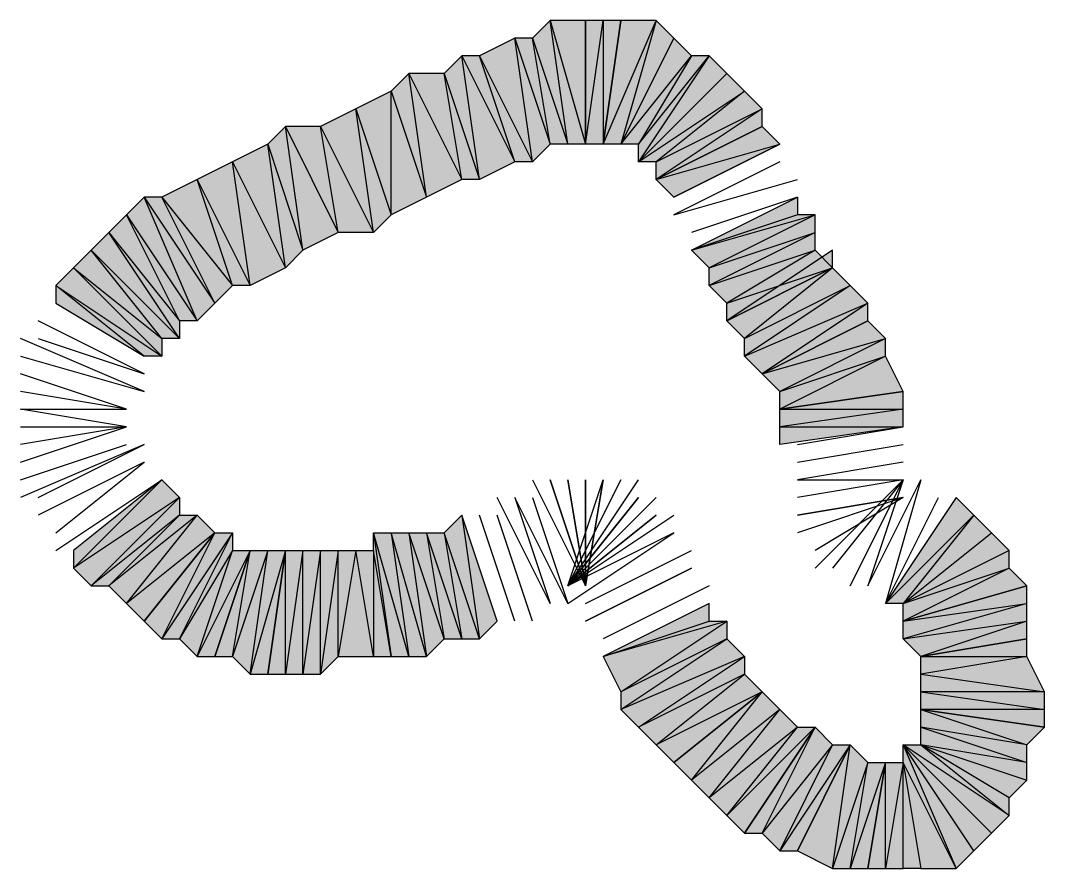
# Model space of a CAD drawing. Header units: millimetres. Extents: x 658 to 813, y 806 to 883.
# Drawn here: x 788.5055 to 788.6818, y 864.6004 to 864.7463 of the extents above; entities that cross this region are included whole.
import ezdxf

# ---------------------------------------------------------------- set-up
doc = ezdxf.new("R2010")
doc.units = ezdxf.units.MM
doc.header["$LTSCALE"] = 0.1
doc.linetypes.add('atContinuous2', pattern=[0])
doc.layers.add('pantai1', color=7, linetype='Continuous')
doc.layers.add('zat_Mask_solid', color=7, linetype='Continuous')

msp = doc.modelspace()

# ---------------------------------------------------------------- hatches: boundary and pattern name
at = {"layer": 'pantai1'}
h = msp.add_hatch(color=7, dxfattribs=at)
h.paths.add_polyline_path([(788.59673, 864.72502), (788.59369, 864.74326), (788.59977, 864.72502)], flags=16)
h.paths.add_polyline_path([(788.59369, 864.74326), (788.59977, 864.72502), (788.59673, 864.7463)])
h = msp.add_hatch(color=7, dxfattribs=at)
h.paths.add_polyline_path([(788.59977, 864.72502), (788.59673, 864.7463), (788.60281, 864.72502)], flags=16)
h.paths.add_polyline_path([(788.59673, 864.7463), (788.60281, 864.72502), (788.60281, 864.7463)])
h = msp.add_hatch(color=7, dxfattribs=at)
h.paths.add_polyline_path([(788.60281, 864.7463), (788.60281, 864.72502), (788.60585, 864.7463)], flags=16)
h.paths.add_polyline_path([(788.60281, 864.72502), (788.60585, 864.7463), (788.60585, 864.72502)])
h = msp.add_hatch(color=7, dxfattribs=at)
h.paths.add_polyline_path([(788.60889, 864.7463), (788.60585, 864.72502), (788.61497, 864.7463)], flags=16)
h.paths.add_polyline_path([(788.60585, 864.72502), (788.61497, 864.7463), (788.60889, 864.72502)])
h = msp.add_hatch(color=7, dxfattribs=at)
h.paths.add_polyline_path([(788.59065, 864.72198), (788.58457, 864.74022), (788.59369, 864.72198)], flags=16)
h.paths.add_polyline_path([(788.58457, 864.74022), (788.59369, 864.72198), (788.59065, 864.74326)])
h = msp.add_hatch(color=7, dxfattribs=at)
h.paths.add_polyline_path([(788.59369, 864.72198), (788.59065, 864.74326), (788.59673, 864.72502)])
h.paths.add_polyline_path([(788.59065, 864.74326), (788.59673, 864.72502), (788.59369, 864.74326)], flags=17)
h = msp.add_hatch(color=7, dxfattribs=at)
h.paths.add_polyline_path([(788.61801, 864.74326), (788.60889, 864.72502), (788.62105, 864.74022)])
h.paths.add_polyline_path([(788.60889, 864.72502), (788.62105, 864.74022), (788.61193, 864.72502)], flags=17)
h = msp.add_hatch(color=7, dxfattribs=at)
h.paths.add_polyline_path([(788.58153, 864.71894), (788.57849, 864.73718), (788.58457, 864.71894)], flags=16)
h.paths.add_polyline_path([(788.57849, 864.73718), (788.58457, 864.71894), (788.58153, 864.74022)])
h = msp.add_hatch(color=7, dxfattribs=at)
h.paths.add_polyline_path([(788.58457, 864.71894), (788.58153, 864.74022), (788.59065, 864.72198)])
h.paths.add_polyline_path([(788.58153, 864.74022), (788.59065, 864.72198), (788.58457, 864.74022)], flags=17)
h = msp.add_hatch(color=7, dxfattribs=at)
h.paths.add_polyline_path([(788.62105, 864.74022), (788.61193, 864.72502), (788.62409, 864.74022)], flags=16)
h.paths.add_polyline_path([(788.61193, 864.72502), (788.62409, 864.74022), (788.61193, 864.72198)], flags=17)
h.paths.add_polyline_path([(788.62409, 864.74022), (788.61193, 864.72198), (788.62713, 864.73718)])
h = msp.add_hatch(color=7, dxfattribs=at)
h.paths.add_polyline_path([(788.57545, 864.7159), (788.57241, 864.73718), (788.58153, 864.71894)])
h.paths.add_polyline_path([(788.57241, 864.73718), (788.58153, 864.71894), (788.57849, 864.73718)], flags=17)
h = msp.add_hatch(color=7, dxfattribs=at)
h.paths.add_polyline_path([(788.62713, 864.73718), (788.61193, 864.72198), (788.63017, 864.73414)])
h.paths.add_polyline_path([(788.61193, 864.72198), (788.63017, 864.73414), (788.61497, 864.72198)], flags=17)
h = msp.add_hatch(color=7, dxfattribs=at)
h.paths.add_polyline_path([(788.56025, 864.70982), (788.55721, 864.72806), (788.56633, 864.70982)], flags=16)
h.paths.add_polyline_path([(788.55721, 864.72806), (788.56633, 864.70982), (788.56329, 864.7311)])
h = msp.add_hatch(color=7, dxfattribs=at)
h.paths.add_polyline_path([(788.61497, 864.72198), (788.63321, 864.7311), (788.61497, 864.71894)], flags=17)
h.paths.add_polyline_path([(788.63321, 864.7311), (788.61497, 864.71894), (788.63321, 864.72806)], flags=17)
h = msp.add_hatch(color=7, dxfattribs=at)
h.paths.add_polyline_path([(788.55417, 864.70678), (788.55113, 864.72806), (788.56025, 864.70982)])
h.paths.add_polyline_path([(788.55113, 864.72806), (788.56025, 864.70982), (788.55721, 864.72806)], flags=17)
h = msp.add_hatch(color=7, dxfattribs=at)
h.paths.add_polyline_path([(788.63321, 864.72806), (788.61497, 864.71894), (788.63625, 864.72502)])
h.paths.add_polyline_path([(788.61497, 864.71894), (788.63625, 864.72502), (788.61801, 864.7159)])
h = msp.add_hatch(color=7, dxfattribs=at)
h.paths.add_polyline_path([(788.54201, 864.7007), (788.53593, 864.71894), (788.54505, 864.7007)], flags=16)
h.paths.add_polyline_path([(788.53593, 864.71894), (788.54505, 864.7007), (788.54201, 864.72198)])
h = msp.add_hatch(color=7, dxfattribs=at)
h.paths.add_polyline_path([(788.53289, 864.69462), (788.52377, 864.71286), (788.53593, 864.69462)], flags=16)
h.paths.add_polyline_path([(788.52377, 864.71286), (788.53593, 864.69462), (788.52681, 864.7159)])
h = msp.add_hatch(color=7, dxfattribs=at)
h.paths.add_polyline_path([(788.53593, 864.69462), (788.52681, 864.7159), (788.53897, 864.69766)])
h.paths.add_polyline_path([(788.52681, 864.7159), (788.53897, 864.69766), (788.52985, 864.7159)], flags=17)
for points in [[(788.63929, 864.7159), (788.63929, 864.71286), (788.62105, 864.70678)], [(788.64537, 864.70678), (788.62713, 864.69462), (788.64537, 864.70374)], [(788.62713, 864.69462), (788.64537, 864.70374), (788.63017, 864.69158)], [(788.64537, 864.70374), (788.63017, 864.69158), (788.64841, 864.7007)], [(788.65145, 864.69462), (788.63321, 864.6855), (788.65449, 864.69158)], [(788.65753, 864.68246), (788.63625, 864.67942), (788.65753, 864.67942)], [(788.53897, 864.65814), (788.52377, 864.64598), (788.53593, 864.66118)], [(788.58761, 864.64294), (788.58153, 864.66118), (788.58457, 864.6399)], [(788.52681, 864.64294), (788.53897, 864.65814), (788.52377, 864.64598)], [(788.58153, 864.6399), (788.57545, 864.65814), (788.57849, 864.6399)], [(788.67577, 864.6551), (788.65753, 864.64598), (788.67577, 864.65206)], [(788.67881, 864.64902), (788.65753, 864.64294), (788.67881, 864.64598)], [(788.67881, 864.6399), (788.66057, 864.63686), (788.67881, 864.63686)], [(788.61497, 864.62166), (788.63017, 864.63382), (788.61193, 864.6247)], [(788.63321, 864.63078), (788.61497, 864.62166), (788.63017, 864.63382)], [(788.61801, 864.61862), (788.63321, 864.63078), (788.61497, 864.62166)]]:
    msp.add_hatch(color=7, dxfattribs=at).paths.add_polyline_path(points)
h = msp.add_hatch(color=7, dxfattribs=at)
h.paths.add_polyline_path([(788.63929, 864.71286), (788.62105, 864.70678), (788.64233, 864.71286)], flags=16)
h.paths.add_polyline_path([(788.62105, 864.70678), (788.64233, 864.71286), (788.62409, 864.70374)])
h.paths.add_polyline_path([(788.64233, 864.71286), (788.62409, 864.70374), (788.64233, 864.70982)], flags=17)
h = msp.add_hatch(color=7, dxfattribs=at)
h.paths.add_polyline_path([(788.52985, 864.69158), (788.51769, 864.70678), (788.53289, 864.69158)], flags=16)
h.paths.add_polyline_path([(788.51769, 864.70678), (788.53289, 864.69158), (788.52073, 864.70982)])
h.paths.add_polyline_path([(788.53289, 864.69158), (788.52073, 864.70982), (788.53289, 864.69462)], flags=17)
h = msp.add_hatch(color=7, dxfattribs=at)
h.paths.add_polyline_path([(788.62409, 864.70374), (788.64233, 864.70982), (788.62409, 864.7007)], flags=17)
h.paths.add_polyline_path([(788.64233, 864.70982), (788.62409, 864.7007), (788.64233, 864.70678)], flags=17)
h = msp.add_hatch(color=7, dxfattribs=at)
h.paths.add_polyline_path([(788.51161, 864.69766), (788.52681, 864.68854), (788.51161, 864.7007)], flags=16)
h.paths.add_polyline_path([(788.52681, 864.68854), (788.51161, 864.7007), (788.52985, 864.68854)], flags=16)
h.paths.add_polyline_path([(788.51161, 864.7007), (788.52985, 864.68854), (788.51465, 864.70374)])
h.paths.add_polyline_path([(788.52985, 864.68854), (788.51465, 864.70374), (788.52985, 864.69158)], flags=17)
h = msp.add_hatch(color=7, dxfattribs=at)
h.paths.add_polyline_path([(788.63017, 864.69158), (788.64841, 864.7007), (788.63017, 864.68854)], flags=17)
h.paths.add_polyline_path([(788.64841, 864.7007), (788.63017, 864.68854), (788.65145, 864.69766)])
h = msp.add_hatch(color=7, dxfattribs=at)
h.paths.add_polyline_path([(788.63017, 864.68854), (788.65145, 864.69766), (788.63321, 864.6855)])
h.paths.add_polyline_path([(788.65145, 864.69766), (788.63321, 864.6855), (788.65145, 864.69462)], flags=17)
h = msp.add_hatch(color=7, dxfattribs=at)
h.paths.add_polyline_path([(788.63321, 864.6855), (788.65449, 864.69158), (788.63625, 864.68246)])
h.paths.add_polyline_path([(788.65449, 864.69158), (788.63625, 864.68246), (788.65449, 864.68854)], flags=17)
h = msp.add_hatch(color=7, dxfattribs=at)
h.paths.add_polyline_path([(788.63625, 864.68246), (788.65449, 864.68854), (788.63625, 864.67942)], flags=17)
h.paths.add_polyline_path([(788.65449, 864.68854), (788.63625, 864.67942), (788.65753, 864.68246)])
h = msp.add_hatch(color=7, dxfattribs=at)
h.paths.add_polyline_path([(788.63625, 864.67942), (788.65753, 864.67942), (788.63625, 864.67638)], flags=16)
h.paths.add_polyline_path([(788.65753, 864.67942), (788.63625, 864.67638), (788.65753, 864.67638)])
h = msp.add_hatch(color=7, dxfattribs=at)
h.paths.add_polyline_path([(788.53289, 864.66422), (788.51465, 864.65206), (788.52985, 864.66726)])
h.paths.add_polyline_path([(788.51465, 864.65206), (788.52985, 864.66726), (788.51465, 864.6551)], flags=17)
h = msp.add_hatch(color=7, dxfattribs=at)
h.paths.add_polyline_path([(788.52073, 864.64902), (788.53289, 864.66118), (788.51769, 864.64902)], flags=16)
h.paths.add_polyline_path([(788.53289, 864.66118), (788.51769, 864.64902), (788.53289, 864.66422)], flags=17)
h.paths.add_polyline_path([(788.51769, 864.64902), (788.53289, 864.66422), (788.51465, 864.65206)])
h = msp.add_hatch(color=7, dxfattribs=at)
h.paths.add_polyline_path([(788.66665, 864.66422), (788.65449, 864.64598), (788.66969, 864.66118)])
h.paths.add_polyline_path([(788.65449, 864.64598), (788.66969, 864.66118), (788.65753, 864.64598)], flags=17)
h = msp.add_hatch(color=7, dxfattribs=at)
h.paths.add_polyline_path([(788.52377, 864.64598), (788.53593, 864.66118), (788.52073, 864.64902)])
h.paths.add_polyline_path([(788.53593, 864.66118), (788.52073, 864.64902), (788.53289, 864.66118)], flags=17)
h = msp.add_hatch(color=7, dxfattribs=at)
h.paths.add_polyline_path([(788.58153, 864.66118), (788.58457, 864.6399), (788.57849, 864.65814)])
h.paths.add_polyline_path([(788.58457, 864.6399), (788.57849, 864.65814), (788.58153, 864.6399)], flags=17)
h = msp.add_hatch(color=7, dxfattribs=at)
h.paths.add_polyline_path([(788.54201, 864.6551), (788.53289, 864.6399), (788.54201, 864.65814)], flags=0)
h.paths.add_polyline_path([(788.53289, 864.6399), (788.54201, 864.65814), (788.52985, 864.6399)], flags=17)
h.paths.add_polyline_path([(788.54201, 864.65814), (788.52985, 864.6399), (788.53897, 864.65814)], flags=17)
h = msp.add_hatch(color=7, dxfattribs=at)
h.paths.add_polyline_path([(788.56937, 864.65814), (788.57241, 864.63686), (788.56633, 864.65814)], flags=17)
h.paths.add_polyline_path([(788.57241, 864.63686), (788.56633, 864.65814), (788.56937, 864.63686)], flags=17)
h.paths.add_polyline_path([(788.56633, 864.65814), (788.56937, 864.63686), (788.56633, 864.6551)], flags=0)
h.paths.add_polyline_path([(788.56937, 864.63686), (788.56633, 864.6551), (788.56633, 864.63686)], flags=0)
h = msp.add_hatch(color=7, dxfattribs=at)
h.paths.add_polyline_path([(788.57241, 864.65814), (788.57545, 864.63686), (788.56937, 864.65814)], flags=17)
h.paths.add_polyline_path([(788.57545, 864.63686), (788.56937, 864.65814), (788.57241, 864.63686)], flags=17)
h = msp.add_hatch(color=7, dxfattribs=at)
h.paths.add_polyline_path([(788.57545, 864.65814), (788.57849, 864.6399), (788.57241, 864.65814)], flags=17)
h.paths.add_polyline_path([(788.57849, 864.6399), (788.57241, 864.65814), (788.57545, 864.63686)])
h = msp.add_hatch(color=7, dxfattribs=at)
h.paths.add_polyline_path([(788.53897, 864.63686), (788.54505, 864.6551), (788.53593, 864.63686)], flags=17)
h.paths.add_polyline_path([(788.54505, 864.6551), (788.53593, 864.63686), (788.54201, 864.6551)], flags=17)
h = msp.add_hatch(color=7, dxfattribs=at)
h.paths.add_polyline_path([(788.54505, 864.63382), (788.54809, 864.6551), (788.54201, 864.63686)])
h.paths.add_polyline_path([(788.54809, 864.6551), (788.54201, 864.63686), (788.54505, 864.6551)], flags=17)
h = msp.add_hatch(color=7, dxfattribs=at)
h.paths.add_polyline_path([(788.54809, 864.63382), (788.55113, 864.6551), (788.54505, 864.63382)], flags=17)
h.paths.add_polyline_path([(788.55113, 864.6551), (788.54505, 864.63382), (788.54809, 864.6551)], flags=17)
h = msp.add_hatch(color=7, dxfattribs=at)
h.paths.add_polyline_path([(788.55417, 864.63382), (788.55417, 864.6551), (788.55113, 864.63382)], flags=17)
h.paths.add_polyline_path([(788.55417, 864.6551), (788.55113, 864.63382), (788.55113, 864.6551)], flags=17)
h = msp.add_hatch(color=7, dxfattribs=at)
h.paths.add_polyline_path([(788.55721, 864.63382), (788.55721, 864.6551), (788.55417, 864.63382)], flags=17)
h.paths.add_polyline_path([(788.55721, 864.6551), (788.55417, 864.63382), (788.55417, 864.6551)], flags=17)
h = msp.add_hatch(color=7, dxfattribs=at)
h.paths.add_polyline_path([(788.56025, 864.63686), (788.56025, 864.6551), (788.55721, 864.63382)], flags=17)
h.paths.add_polyline_path([(788.56025, 864.6551), (788.55721, 864.63382), (788.55721, 864.6551)], flags=17)
h = msp.add_hatch(color=7, dxfattribs=at)
h.paths.add_polyline_path([(788.56633, 864.6551), (788.56633, 864.63686), (788.56329, 864.6551)], flags=17)
h.paths.add_polyline_path([(788.56633, 864.63686), (788.56329, 864.6551), (788.56025, 864.63686)])
h.paths.add_polyline_path([(788.56329, 864.6551), (788.56025, 864.63686), (788.56025, 864.6551)], flags=17)
h = msp.add_hatch(color=7, dxfattribs=at)
h.paths.add_polyline_path([(788.65753, 864.64598), (788.67577, 864.65206), (788.65753, 864.64294)], flags=17)
h.paths.add_polyline_path([(788.67577, 864.65206), (788.65753, 864.64294), (788.67881, 864.64902)])
h = msp.add_hatch(color=7, dxfattribs=at)
h.paths.add_polyline_path([(788.65753, 864.64294), (788.67881, 864.64598), (788.65753, 864.6399)], flags=17)
h.paths.add_polyline_path([(788.67881, 864.64598), (788.65753, 864.6399), (788.67881, 864.64294)], flags=17)
h = msp.add_hatch(color=7, dxfattribs=at)
h.paths.add_polyline_path([(788.62713, 864.6399), (788.60889, 864.63078), (788.62713, 864.64294)], flags=17)
h.paths.add_polyline_path([(788.60889, 864.63078), (788.62713, 864.64294), (788.60585, 864.63686)])
h.paths.add_polyline_path([(788.62713, 864.64294), (788.60585, 864.63686), (788.62409, 864.64294)], flags=17)
h = msp.add_hatch(color=7, dxfattribs=at)
h.paths.add_polyline_path([(788.65753, 864.6399), (788.67881, 864.64294), (788.66057, 864.63686)])
h.paths.add_polyline_path([(788.67881, 864.64294), (788.66057, 864.63686), (788.67881, 864.6399)], flags=17)
h = msp.add_hatch(color=7, dxfattribs=at)
h.paths.add_polyline_path([(788.63017, 864.63686), (788.60889, 864.62774), (788.62713, 864.6399)])
h.paths.add_polyline_path([(788.60889, 864.62774), (788.62713, 864.6399), (788.60889, 864.63078)], flags=17)
h = msp.add_hatch(color=7, dxfattribs=at)
h.paths.add_polyline_path([(788.63017, 864.63382), (788.61193, 864.6247), (788.63017, 864.63686)], flags=17)
h.paths.add_polyline_path([(788.61193, 864.6247), (788.63017, 864.63686), (788.60889, 864.62774)])
h = msp.add_hatch(color=7, dxfattribs=at)
h.paths.add_polyline_path([(788.66057, 864.63686), (788.67881, 864.63686), (788.66057, 864.63382)], flags=16)
h.paths.add_polyline_path([(788.67881, 864.63686), (788.66057, 864.63382), (788.68185, 864.63078)])
h.paths.add_polyline_path([(788.66057, 864.63382), (788.68185, 864.63078), (788.66057, 864.63078)], flags=17)
h = msp.add_hatch(color=7, dxfattribs=at)
h.paths.add_polyline_path([(788.68185, 864.63078), (788.66057, 864.63078), (788.68185, 864.62774)], flags=17)
h.paths.add_polyline_path([(788.66057, 864.63078), (788.68185, 864.62774), (788.66057, 864.62774)], flags=17)
h = msp.add_hatch(color=7, dxfattribs=at)
h.paths.add_polyline_path([(788.68185, 864.6247), (788.66057, 864.62774), (788.67881, 864.62166)])
h.paths.add_polyline_path([(788.66057, 864.62774), (788.67881, 864.62166), (788.66057, 864.6247)], flags=17)
h = msp.add_hatch(color=7, dxfattribs=at)
h.paths.add_polyline_path([(788.63017, 864.60646), (788.64233, 864.6247), (788.62713, 864.6095)])
h.paths.add_polyline_path([(788.64233, 864.6247), (788.62713, 864.6095), (788.63929, 864.6247)], flags=17)
h = msp.add_hatch(color=7, dxfattribs=at)
h.paths.add_polyline_path([(788.67881, 864.62166), (788.66057, 864.6247), (788.67881, 864.61862)], flags=17)
h.paths.add_polyline_path([(788.66057, 864.6247), (788.67881, 864.61862), (788.66057, 864.62166)], flags=17)
h = msp.add_hatch(color=7, dxfattribs=at)
h.paths.add_polyline_path([(788.63929, 864.60342), (788.64841, 864.62166), (788.63625, 864.60342)], flags=17)
h.paths.add_polyline_path([(788.64841, 864.62166), (788.63625, 864.60342), (788.64537, 864.62166)], flags=17)
h = msp.add_hatch(color=7, dxfattribs=at)
h.paths.add_polyline_path([(788.64841, 864.60038), (788.65145, 864.61862), (788.64537, 864.60038)], flags=17)
h.paths.add_polyline_path([(788.65145, 864.61862), (788.64537, 864.60038), (788.64841, 864.62166)])
h = msp.add_hatch(color=7, dxfattribs=at)
h.paths.add_polyline_path([(788.67577, 864.61254), (788.66057, 864.62166), (788.67577, 864.6095)], flags=16)
h.paths.add_polyline_path([(788.66057, 864.62166), (788.67577, 864.6095), (788.65753, 864.62166)], flags=17)
h.paths.add_polyline_path([(788.67577, 864.6095), (788.65753, 864.62166), (788.67273, 864.60646)])
h = msp.add_hatch(color=7, dxfattribs=at)
h.paths.add_polyline_path([(788.66969, 864.60342), (788.65753, 864.62166), (788.66665, 864.60038)])
h.paths.add_polyline_path([(788.65753, 864.62166), (788.66665, 864.60038), (788.65753, 864.61862)], flags=17)
h.paths.add_polyline_path([(788.66665, 864.60038), (788.65753, 864.61862), (788.66057, 864.60038)], flags=16)
h.paths.add_polyline_path([(788.65753, 864.61862), (788.66057, 864.60038), (788.65753, 864.60038)], flags=0)
h = msp.add_hatch(color=7, dxfattribs=at)
h.paths.add_polyline_path([(788.67881, 864.61862), (788.66057, 864.62166), (788.67881, 864.61558)], flags=17)
h.paths.add_polyline_path([(788.66057, 864.62166), (788.67881, 864.61558), (788.67577, 864.61254)])
h = msp.add_hatch(color=7, dxfattribs=at)
h.paths.add_polyline_path([(788.65145, 864.60038), (788.65449, 864.61862), (788.64841, 864.60038)], flags=17)
h.paths.add_polyline_path([(788.65449, 864.61862), (788.64841, 864.60038), (788.65145, 864.61862)], flags=17)
h = msp.add_hatch(color=7, dxfattribs=at)
h.paths.add_polyline_path([(788.65753, 864.60038), (788.65753, 864.61862), (788.65449, 864.60038)], flags=17)
h.paths.add_polyline_path([(788.65753, 864.61862), (788.65449, 864.60038), (788.65449, 864.61862)], flags=17)
at = {"layer": 'zat_Mask_solid'}
for points in [[(788.60585, 864.7463), (788.60585, 864.72502), (788.60889, 864.7463)], [(788.61497, 864.7463), (788.60889, 864.72502), (788.61801, 864.74326)], [(788.56937, 864.73414), (788.57545, 864.7159), (788.57241, 864.73718)], [(788.56329, 864.7311), (788.56937, 864.71286), (788.56937, 864.73414)], [(788.56937, 864.71286), (788.56937, 864.73414), (788.57545, 864.7159)], [(788.63017, 864.73414), (788.61497, 864.72198), (788.63321, 864.7311)], [(788.56633, 864.70982), (788.56329, 864.7311), (788.56937, 864.71286)], [(788.54809, 864.72502), (788.55417, 864.70678), (788.55113, 864.72806)], [(788.54201, 864.72198), (788.55113, 864.70374), (788.54809, 864.72502)], [(788.55113, 864.70374), (788.54809, 864.72502), (788.55417, 864.70678)], [(788.54505, 864.7007), (788.54201, 864.72198), (788.55113, 864.70374)], [(788.52985, 864.7159), (788.54201, 864.7007), (788.53593, 864.71894)], [(788.53897, 864.69766), (788.52985, 864.7159), (788.54201, 864.7007)], [(788.52073, 864.70982), (788.53289, 864.69462), (788.52377, 864.71286)], [(788.51465, 864.70374), (788.52985, 864.69158), (788.51769, 864.70678)], [(788.62409, 864.7007), (788.64233, 864.70678), (788.62713, 864.69766)], [(788.64233, 864.70678), (788.62713, 864.69766), (788.64537, 864.70374)], [(788.62713, 864.69766), (788.64537, 864.70374), (788.62713, 864.69462)], [(788.63625, 864.67638), (788.65753, 864.67638), (788.63625, 864.67334)], [(788.66969, 864.66118), (788.65753, 864.64598), (788.67273, 864.65814)], [(788.52985, 864.6399), (788.53897, 864.65814), (788.52681, 864.64294)], [(788.57849, 864.65814), (788.58153, 864.6399), (788.57545, 864.65814)], [(788.65753, 864.64598), (788.67273, 864.65814), (788.67577, 864.6551)], [(788.53593, 864.63686), (788.54201, 864.6551), (788.53289, 864.6399)], [(788.54201, 864.63686), (788.54505, 864.6551), (788.53897, 864.63686)], [(788.55113, 864.63382), (788.55113, 864.6551), (788.54809, 864.63382)], [(788.60585, 864.63686), (788.62409, 864.64294), (788.62409, 864.64598)], [(788.62105, 864.61558), (788.63321, 864.63078), (788.61801, 864.61862)], [(788.63625, 864.62774), (788.62105, 864.61558), (788.63321, 864.63078)], [(788.62409, 864.61254), (788.63625, 864.62774), (788.62105, 864.61558)], [(788.63929, 864.6247), (788.62409, 864.61254), (788.63625, 864.62774)], [(788.68185, 864.62774), (788.66057, 864.62774), (788.68185, 864.6247)], [(788.62713, 864.6095), (788.63929, 864.6247), (788.62409, 864.61254)], [(788.63321, 864.60646), (788.64233, 864.6247), (788.63017, 864.60646)], [(788.64537, 864.62166), (788.63321, 864.60646), (788.64233, 864.6247)], [(788.63625, 864.60342), (788.64537, 864.62166), (788.63321, 864.60646)], [(788.64537, 864.60038), (788.64841, 864.62166), (788.63929, 864.60342)], [(788.65753, 864.62166), (788.67273, 864.60646), (788.66969, 864.60342)], [(788.65449, 864.60038), (788.65449, 864.61862), (788.65145, 864.60038)]]:
    msp.add_hatch(color=7, dxfattribs=at).paths.add_polyline_path(points)

# ---------------------------------------------------------------- linework, layer by layer
at = {"layer": 'pantai1', "color": 7, "linetype": 'atContinuous2'}
for p, q in [((788.63321, 864.72806), (788.61497, 864.71894)), ((788.63625, 864.72502), (788.63321, 864.72806)), ((788.61497, 864.71894), (788.63625, 864.72502)), ((788.61497, 864.71894), (788.63625, 864.72502)), ((788.63625, 864.72502), (788.61801, 864.7159)), ((788.61801, 864.7159), (788.61497, 864.71894))]:
    msp.add_line(p, q, dxfattribs=at)
at = {"layer": 'pantai1', "color": 7}
for points in [[(788.59369, 864.74326), (788.59977, 864.72502), (788.59673, 864.7463), (788.59369, 864.74326)], [(788.59977, 864.72502), (788.59673, 864.7463), (788.60281, 864.72502), (788.59977, 864.72502)], [(788.59673, 864.7463), (788.60281, 864.72502), (788.60281, 864.7463), (788.59673, 864.7463)], [(788.60281, 864.7463), (788.60281, 864.72502), (788.60585, 864.7463), (788.60281, 864.7463)], [(788.60281, 864.72502), (788.60585, 864.7463), (788.60585, 864.72502), (788.60281, 864.72502)], [(788.60585, 864.7463), (788.60585, 864.72502), (788.60889, 864.7463), (788.60585, 864.7463)], [(788.60889, 864.7463), (788.60585, 864.72502), (788.61497, 864.7463), (788.60889, 864.7463)], [(788.60585, 864.72502), (788.61497, 864.7463), (788.60889, 864.72502), (788.60585, 864.72502)], [(788.61497, 864.7463), (788.60889, 864.72502), (788.61801, 864.74326), (788.61497, 864.7463)], [(788.58457, 864.74022), (788.59369, 864.72198), (788.59065, 864.74326), (788.58457, 864.74022)], [(788.59369, 864.72198), (788.59065, 864.74326), (788.59673, 864.72502), (788.59369, 864.72198)], [(788.59065, 864.74326), (788.59673, 864.72502), (788.59369, 864.74326), (788.59065, 864.74326)], [(788.59673, 864.72502), (788.59369, 864.74326), (788.59977, 864.72502), (788.59673, 864.72502)], [(788.61801, 864.74326), (788.60889, 864.72502), (788.62105, 864.74022), (788.61801, 864.74326)], [(788.57849, 864.73718), (788.58457, 864.71894), (788.58153, 864.74022), (788.57849, 864.73718)], [(788.58457, 864.71894), (788.58153, 864.74022), (788.59065, 864.72198), (788.58457, 864.71894)], [(788.58153, 864.74022), (788.59065, 864.72198), (788.58457, 864.74022), (788.58153, 864.74022)], [(788.59065, 864.72198), (788.58457, 864.74022), (788.59369, 864.72198), (788.59065, 864.72198)], [(788.60889, 864.72502), (788.62105, 864.74022), (788.61193, 864.72502), (788.60889, 864.72502)], [(788.62105, 864.74022), (788.61193, 864.72502), (788.62409, 864.74022), (788.62105, 864.74022)], [(788.61193, 864.72502), (788.62409, 864.74022), (788.61193, 864.72198), (788.61193, 864.72502)], [(788.62409, 864.74022), (788.61193, 864.72198), (788.62713, 864.73718), (788.62409, 864.74022)], [(788.56937, 864.73414), (788.57545, 864.7159), (788.57241, 864.73718), (788.56937, 864.73414)], [(788.57545, 864.7159), (788.57241, 864.73718), (788.58153, 864.71894), (788.57545, 864.7159)], [(788.57241, 864.73718), (788.58153, 864.71894), (788.57849, 864.73718), (788.57241, 864.73718)], [(788.58153, 864.71894), (788.57849, 864.73718), (788.58457, 864.71894), (788.58153, 864.71894)], [(788.62713, 864.73718), (788.61193, 864.72198), (788.63017, 864.73414), (788.62713, 864.73718)], [(788.56329, 864.7311), (788.56937, 864.71286), (788.56937, 864.73414), (788.56329, 864.7311)], [(788.56937, 864.71286), (788.56937, 864.73414), (788.57545, 864.7159), (788.56937, 864.71286)], [(788.61193, 864.72198), (788.63017, 864.73414), (788.61497, 864.72198), (788.61193, 864.72198)], [(788.63017, 864.73414), (788.61497, 864.72198), (788.63321, 864.7311), (788.63017, 864.73414)], [(788.55721, 864.72806), (788.56633, 864.70982), (788.56329, 864.7311), (788.55721, 864.72806)], [(788.56633, 864.70982), (788.56329, 864.7311), (788.56937, 864.71286), (788.56633, 864.70982)], [(788.61497, 864.72198), (788.63321, 864.7311), (788.61497, 864.71894), (788.61497, 864.72198)], [(788.63321, 864.7311), (788.61497, 864.71894), (788.63321, 864.72806), (788.63321, 864.7311)], [(788.54809, 864.72502), (788.55417, 864.70678), (788.55113, 864.72806), (788.54809, 864.72502)], [(788.55417, 864.70678), (788.55113, 864.72806), (788.56025, 864.70982), (788.55417, 864.70678)], [(788.55113, 864.72806), (788.56025, 864.70982), (788.55721, 864.72806), (788.55113, 864.72806)], [(788.56025, 864.70982), (788.55721, 864.72806), (788.56633, 864.70982), (788.56025, 864.70982)], [(788.54201, 864.72198), (788.55113, 864.70374), (788.54809, 864.72502), (788.54201, 864.72198)], [(788.55113, 864.70374), (788.54809, 864.72502), (788.55417, 864.70678), (788.55113, 864.70374)], [(788.61801, 864.7159), (788.63625, 864.72502)], [(788.53593, 864.71894), (788.54505, 864.7007), (788.54201, 864.72198), (788.53593, 864.71894)], [(788.54505, 864.7007), (788.54201, 864.72198), (788.55113, 864.70374), (788.54505, 864.7007)], [(788.63625, 864.72198), (788.61801, 864.71286), (788.63929, 864.71894)], [(788.52985, 864.7159), (788.54201, 864.7007), (788.53593, 864.71894), (788.52985, 864.7159)], [(788.54201, 864.7007), (788.53593, 864.71894), (788.54505, 864.7007), (788.54201, 864.7007)], [(788.52377, 864.71286), (788.53593, 864.69462), (788.52681, 864.7159), (788.52377, 864.71286)], [(788.53593, 864.69462), (788.52681, 864.7159), (788.53897, 864.69766), (788.53593, 864.69462)], [(788.52681, 864.7159), (788.53897, 864.69766), (788.52985, 864.7159), (788.52681, 864.7159)], [(788.53897, 864.69766), (788.52985, 864.7159), (788.54201, 864.7007), (788.53897, 864.69766)], [(788.63929, 864.7159), (788.62105, 864.70982)], [(788.63929, 864.7159), (788.63929, 864.71286), (788.62105, 864.70678), (788.63929, 864.7159)], [(788.52073, 864.70982), (788.53289, 864.69462), (788.52377, 864.71286), (788.52073, 864.70982)], [(788.53289, 864.69462), (788.52377, 864.71286), (788.53593, 864.69462), (788.53289, 864.69462)], [(788.63929, 864.71286), (788.62105, 864.70678), (788.64233, 864.71286), (788.63929, 864.71286)], [(788.62105, 864.70678), (788.64233, 864.71286), (788.62409, 864.70374), (788.62105, 864.70678)], [(788.64233, 864.71286), (788.62409, 864.70374), (788.64233, 864.70982), (788.64233, 864.71286)], [(788.51769, 864.70678), (788.53289, 864.69158), (788.52073, 864.70982), (788.51769, 864.70678)], [(788.53289, 864.69158), (788.52073, 864.70982), (788.53289, 864.69462), (788.53289, 864.69158)], [(788.62409, 864.70374), (788.64233, 864.70982), (788.62409, 864.7007), (788.62409, 864.70374)], [(788.64233, 864.70982), (788.62409, 864.7007), (788.64233, 864.70678), (788.64233, 864.70982)], [(788.51465, 864.70374), (788.52985, 864.69158), (788.51769, 864.70678), (788.51465, 864.70374)], [(788.52985, 864.69158), (788.51769, 864.70678), (788.53289, 864.69158), (788.52985, 864.69158)], [(788.62409, 864.7007), (788.64233, 864.70678), (788.62713, 864.69766), (788.62409, 864.7007)], [(788.64233, 864.70678), (788.62713, 864.69766), (788.64537, 864.70374), (788.64233, 864.70678)], [(788.64537, 864.70678), (788.62713, 864.69462), (788.64537, 864.70374), (788.64537, 864.70678)], [(788.51161, 864.7007), (788.52985, 864.68854), (788.51465, 864.70374), (788.51161, 864.7007)], [(788.52985, 864.68854), (788.51465, 864.70374), (788.52985, 864.69158), (788.52985, 864.68854)], [(788.62713, 864.69766), (788.64537, 864.70374), (788.62713, 864.69462), (788.62713, 864.69766)], [(788.62713, 864.69462), (788.64537, 864.70374), (788.63017, 864.69158), (788.62713, 864.69462)], [(788.64537, 864.70374), (788.63017, 864.69158), (788.64841, 864.7007), (788.64537, 864.70374)], [(788.51161, 864.69766), (788.52681, 864.68854), (788.51161, 864.7007), (788.51161, 864.69766)], [(788.52681, 864.68854), (788.51161, 864.7007), (788.52985, 864.68854), (788.52681, 864.68854)], [(788.63017, 864.69158), (788.64841, 864.7007), (788.63017, 864.68854), (788.63017, 864.69158)], [(788.64841, 864.7007), (788.63017, 864.68854), (788.65145, 864.69766), (788.64841, 864.7007)], [(788.51161, 864.69766), (788.52681, 864.68854)], [(788.63017, 864.68854), (788.65145, 864.69766), (788.63321, 864.6855), (788.63017, 864.68854)], [(788.65145, 864.69766), (788.63321, 864.6855), (788.65145, 864.69462), (788.65145, 864.69766)], [(788.50857, 864.69158), (788.52681, 864.6855), (788.50857, 864.69462)], [(788.65145, 864.69462), (788.63321, 864.6855), (788.65449, 864.69158), (788.65145, 864.69462)], [(788.50553, 864.68854), (788.52681, 864.68246), (788.50553, 864.69158)], [(788.63321, 864.6855), (788.65449, 864.69158), (788.63625, 864.68246), (788.63321, 864.6855)], [(788.65449, 864.69158), (788.63625, 864.68246), (788.65449, 864.68854), (788.65449, 864.69158)], [(788.63625, 864.68246), (788.65449, 864.68854), (788.63625, 864.67942), (788.63625, 864.68246)], [(788.65449, 864.68854), (788.63625, 864.67942), (788.65753, 864.68246), (788.65449, 864.68854)], [(788.52377, 864.67942), (788.50553, 864.6855)], [(788.50553, 864.67638), (788.52377, 864.67638), (788.50553, 864.67942), (788.52377, 864.67942), (788.50553, 864.68246)], [(788.65753, 864.68246), (788.63625, 864.67942), (788.65753, 864.67942), (788.65753, 864.68246)], [(788.63625, 864.67942), (788.65753, 864.67942), (788.63625, 864.67638), (788.63625, 864.67942)], [(788.65753, 864.67942), (788.63625, 864.67638), (788.65753, 864.67638), (788.65753, 864.67942)], [(788.50553, 864.6703), (788.52377, 864.67638), (788.50553, 864.67334)], [(788.63625, 864.67638), (788.65753, 864.67638), (788.63625, 864.67334), (788.63625, 864.67638)], [(788.63929, 864.67334), (788.65753, 864.67638)], [(788.50857, 864.66422), (788.52681, 864.67334), (788.50553, 864.66422)], [(788.50553, 864.66726), (788.52377, 864.67334)], [(788.63929, 864.6703), (788.65753, 864.67334)], [(788.51161, 864.65814), (788.52681, 864.6703), (788.50857, 864.66118)], [(788.65753, 864.6703), (788.63929, 864.66726), (788.65753, 864.66726), (788.63929, 864.66422)], [(788.51161, 864.6551), (788.52985, 864.66726)], [(788.53289, 864.66422), (788.51465, 864.65206), (788.52985, 864.66726), (788.53289, 864.66422)], [(788.51465, 864.65206), (788.52985, 864.66726), (788.51465, 864.6551), (788.51465, 864.65206)], [(788.59369, 864.66726), (788.60281, 864.64902)], [(788.59673, 864.66726), (788.60281, 864.64902), (788.59673, 864.66726)], [(788.59977, 864.64902), (788.61193, 864.66422), (788.59977, 864.64902), (788.61193, 864.66726)], [(788.59977, 864.64902), (788.60889, 864.66726), (788.59977, 864.64902), (788.60585, 864.66726), (788.60281, 864.64902), (788.60585, 864.66726)], [(788.60281, 864.64902), (788.60281, 864.66726), (788.60281, 864.64902), (788.59977, 864.66726), (788.60281, 864.64902), (788.59977, 864.66726)], [(788.64233, 864.65206), (788.65753, 864.66726), (788.64537, 864.65206)], [(788.64841, 864.64902), (788.65753, 864.66726), (788.64841, 864.64902)], [(788.65753, 864.66726), (788.65145, 864.64902), (788.66057, 864.66726), (788.65449, 864.64598), (788.66361, 864.66422)], [(788.51769, 864.64902), (788.53289, 864.66422), (788.51465, 864.65206), (788.51769, 864.64902)], [(788.53289, 864.66118), (788.51769, 864.64902), (788.53289, 864.66422), (788.53289, 864.66118)], [(788.59369, 864.66422), (788.59977, 864.64598), (788.59065, 864.66422), (788.59673, 864.64598), (788.58761, 864.66422)], [(788.59977, 864.64902), (788.61497, 864.66118), (788.59977, 864.64902), (788.61497, 864.66422)], [(788.65753, 864.66422), (788.63929, 864.66118), (788.65753, 864.66422), (788.63929, 864.65814)], [(788.65753, 864.66422), (788.64233, 864.6551)], [(788.66665, 864.66422), (788.65449, 864.64598)], [(788.66665, 864.66422), (788.65449, 864.64598), (788.66969, 864.66118), (788.66665, 864.66422)], [(788.52073, 864.64902), (788.53289, 864.66118), (788.51769, 864.64902), (788.52073, 864.64902)], [(788.52377, 864.64598), (788.53593, 864.66118), (788.52073, 864.64902), (788.52377, 864.64598)], [(788.53593, 864.66118), (788.52073, 864.64902), (788.53289, 864.66118), (788.53593, 864.66118)], [(788.53897, 864.65814), (788.52377, 864.64598), (788.53593, 864.66118), (788.53897, 864.65814)], [(788.58153, 864.66118), (788.58457, 864.6399), (788.57849, 864.65814), (788.58153, 864.66118)], [(788.58761, 864.64294), (788.58153, 864.66118)], [(788.58761, 864.64294), (788.58153, 864.66118), (788.58457, 864.6399), (788.58761, 864.64294)], [(788.59065, 864.64294), (788.58457, 864.66118)], [(788.59369, 864.64294), (788.58761, 864.66118)], [(788.59977, 864.64598), (788.61801, 864.65814), (788.59977, 864.64902), (788.61801, 864.66118)], [(788.65449, 864.64598), (788.66969, 864.66118), (788.65753, 864.64598), (788.65449, 864.64598)], [(788.66969, 864.66118), (788.65753, 864.64598), (788.67273, 864.65814), (788.66969, 864.66118)], [(788.52681, 864.64294), (788.53897, 864.65814), (788.52377, 864.64598), (788.52681, 864.64294)], [(788.52985, 864.6399), (788.53897, 864.65814), (788.52681, 864.64294), (788.52985, 864.6399)], [(788.53289, 864.6399), (788.54201, 864.65814), (788.52985, 864.6399), (788.53289, 864.6399)], [(788.54201, 864.65814), (788.52985, 864.6399), (788.53897, 864.65814), (788.54201, 864.65814)], [(788.54201, 864.6551), (788.53289, 864.6399), (788.54201, 864.65814), (788.54201, 864.6551)], [(788.56937, 864.65814), (788.57241, 864.63686), (788.56633, 864.65814), (788.56937, 864.65814)], [(788.57241, 864.63686), (788.56633, 864.65814), (788.56937, 864.63686), (788.57241, 864.63686)], [(788.56633, 864.65814), (788.56937, 864.63686), (788.56633, 864.6551), (788.56633, 864.65814)], [(788.57241, 864.65814), (788.57545, 864.63686), (788.56937, 864.65814), (788.57241, 864.65814)], [(788.57545, 864.63686), (788.56937, 864.65814), (788.57241, 864.63686), (788.57545, 864.63686)], [(788.57545, 864.65814), (788.57849, 864.6399), (788.57241, 864.65814), (788.57545, 864.65814)], [(788.57849, 864.6399), (788.57241, 864.65814), (788.57545, 864.63686), (788.57849, 864.6399)], [(788.58153, 864.6399), (788.57545, 864.65814), (788.57849, 864.6399), (788.58153, 864.6399)], [(788.57849, 864.65814), (788.58153, 864.6399), (788.57545, 864.65814), (788.57849, 864.65814)], [(788.58457, 864.6399), (788.57849, 864.65814), (788.58153, 864.6399), (788.58457, 864.6399)], [(788.65753, 864.64598), (788.67273, 864.65814), (788.67577, 864.6551), (788.65753, 864.64598)], [(788.53593, 864.63686), (788.54201, 864.6551), (788.53289, 864.6399), (788.53593, 864.63686)], [(788.53897, 864.63686), (788.54505, 864.6551), (788.53593, 864.63686), (788.53897, 864.63686)], [(788.54505, 864.6551), (788.53593, 864.63686), (788.54201, 864.6551), (788.54505, 864.6551)], [(788.54201, 864.63686), (788.54505, 864.6551), (788.53897, 864.63686), (788.54201, 864.63686)], [(788.54505, 864.63382), (788.54809, 864.6551), (788.54201, 864.63686), (788.54505, 864.63382)], [(788.54809, 864.6551), (788.54201, 864.63686), (788.54505, 864.6551), (788.54809, 864.6551)], [(788.54809, 864.63382), (788.55113, 864.6551), (788.54505, 864.63382), (788.54809, 864.63382)], [(788.55113, 864.6551), (788.54505, 864.63382), (788.54809, 864.6551), (788.55113, 864.6551)], [(788.55113, 864.63382), (788.55113, 864.6551), (788.54809, 864.63382), (788.55113, 864.63382)], [(788.55417, 864.63382), (788.55417, 864.6551), (788.55113, 864.63382), (788.55417, 864.63382)], [(788.55417, 864.6551), (788.55113, 864.63382), (788.55113, 864.6551), (788.55417, 864.6551)], [(788.55721, 864.63382), (788.55721, 864.6551), (788.55417, 864.63382), (788.55721, 864.63382)], [(788.55721, 864.6551), (788.55417, 864.63382), (788.55417, 864.6551), (788.55721, 864.6551)], [(788.56025, 864.63686), (788.56025, 864.6551), (788.55721, 864.63382), (788.56025, 864.63686)], [(788.56025, 864.6551), (788.55721, 864.63382), (788.55721, 864.6551), (788.56025, 864.6551)], [(788.56633, 864.63686), (788.56329, 864.6551), (788.56025, 864.63686), (788.56633, 864.63686)], [(788.56329, 864.6551), (788.56025, 864.63686), (788.56025, 864.6551), (788.56329, 864.6551)], [(788.56633, 864.6551), (788.56633, 864.63686), (788.56329, 864.6551), (788.56633, 864.6551)], [(788.56937, 864.63686), (788.56633, 864.6551), (788.56633, 864.63686), (788.56937, 864.63686)], [(788.60281, 864.64598), (788.62105, 864.6551)], [(788.67577, 864.6551), (788.65753, 864.64598), (788.67577, 864.65206), (788.67577, 864.6551)], [(788.60281, 864.64294), (788.62105, 864.65206), (788.60281, 864.64294)], [(788.65753, 864.64598), (788.67577, 864.65206), (788.65753, 864.64294), (788.65753, 864.64598)], [(788.67577, 864.65206), (788.65753, 864.64294), (788.67881, 864.64902), (788.67577, 864.65206)], [(788.62409, 864.64902), (788.60585, 864.6399)], [(788.67881, 864.64902), (788.65753, 864.64294), (788.67881, 864.64598), (788.67881, 864.64902)], [(788.60585, 864.63686), (788.62409, 864.64294), (788.62409, 864.64598), (788.60585, 864.63686)], [(788.65753, 864.64294), (788.67881, 864.64598), (788.65753, 864.6399), (788.65753, 864.64294)], [(788.67881, 864.64598), (788.65753, 864.6399), (788.67881, 864.64294), (788.67881, 864.64598)], [(788.60889, 864.63078), (788.62713, 864.64294), (788.60585, 864.63686), (788.60889, 864.63078)], [(788.62713, 864.64294), (788.60585, 864.63686), (788.62409, 864.64294), (788.62713, 864.64294)], [(788.62713, 864.6399), (788.60889, 864.63078), (788.62713, 864.64294), (788.62713, 864.6399)], [(788.65753, 864.6399), (788.67881, 864.64294), (788.66057, 864.63686), (788.65753, 864.6399)], [(788.67881, 864.64294), (788.66057, 864.63686), (788.67881, 864.6399), (788.67881, 864.64294)], [(788.63017, 864.63686), (788.60889, 864.62774), (788.62713, 864.6399), (788.63017, 864.63686)], [(788.60889, 864.62774), (788.62713, 864.6399), (788.60889, 864.63078), (788.60889, 864.62774)], [(788.67881, 864.6399), (788.66057, 864.63686), (788.67881, 864.63686), (788.67881, 864.6399)], [(788.61193, 864.6247), (788.63017, 864.63686), (788.60889, 864.62774), (788.61193, 864.6247)], [(788.63017, 864.63382), (788.61193, 864.6247), (788.63017, 864.63686), (788.63017, 864.63382)], [(788.66057, 864.63686), (788.67881, 864.63686), (788.66057, 864.63382), (788.66057, 864.63686)], [(788.67881, 864.63686), (788.66057, 864.63382), (788.68185, 864.63078), (788.67881, 864.63686)], [(788.61497, 864.62166), (788.63017, 864.63382), (788.61193, 864.6247), (788.61497, 864.62166)], [(788.63321, 864.63078), (788.61497, 864.62166), (788.63017, 864.63382), (788.63321, 864.63078)], [(788.66057, 864.63382), (788.68185, 864.63078), (788.66057, 864.63078), (788.66057, 864.63382)], [(788.61801, 864.61862), (788.63321, 864.63078), (788.61497, 864.62166), (788.61801, 864.61862)], [(788.62105, 864.61558), (788.63321, 864.63078), (788.61801, 864.61862), (788.62105, 864.61558)], [(788.63625, 864.62774), (788.62105, 864.61558), (788.63321, 864.63078), (788.63625, 864.62774)], [(788.68185, 864.63078), (788.66057, 864.63078), (788.68185, 864.62774), (788.68185, 864.63078)], [(788.66057, 864.63078), (788.68185, 864.62774), (788.66057, 864.62774), (788.66057, 864.63078)], [(788.62409, 864.61254), (788.63625, 864.62774), (788.62105, 864.61558), (788.62409, 864.61254)], [(788.63929, 864.6247), (788.62409, 864.61254), (788.63625, 864.62774), (788.63929, 864.6247)], [(788.68185, 864.62774), (788.66057, 864.62774), (788.68185, 864.6247), (788.68185, 864.62774)], [(788.68185, 864.6247), (788.66057, 864.62774), (788.67881, 864.62166), (788.68185, 864.6247)], [(788.66057, 864.62774), (788.67881, 864.62166), (788.66057, 864.6247), (788.66057, 864.62774)], [(788.62713, 864.6095), (788.63929, 864.6247), (788.62409, 864.61254), (788.62713, 864.6095)], [(788.63017, 864.60646), (788.64233, 864.6247), (788.62713, 864.6095), (788.63017, 864.60646)], [(788.64233, 864.6247), (788.62713, 864.6095), (788.63929, 864.6247), (788.64233, 864.6247)], [(788.63321, 864.60646), (788.64233, 864.6247), (788.63017, 864.60646), (788.63321, 864.60646)], [(788.64537, 864.62166), (788.63321, 864.60646), (788.64233, 864.6247), (788.64537, 864.62166)], [(788.67881, 864.62166), (788.66057, 864.6247), (788.67881, 864.61862), (788.67881, 864.62166)], [(788.66057, 864.6247), (788.67881, 864.61862), (788.66057, 864.62166), (788.66057, 864.6247)], [(788.63625, 864.60342), (788.64537, 864.62166), (788.63321, 864.60646), (788.63625, 864.60342)], [(788.63929, 864.60342), (788.64841, 864.62166), (788.63625, 864.60342), (788.63929, 864.60342)], [(788.64841, 864.62166), (788.63625, 864.60342), (788.64537, 864.62166), (788.64841, 864.62166)], [(788.64537, 864.60038), (788.64841, 864.62166), (788.63929, 864.60342), (788.64537, 864.60038)], [(788.65145, 864.61862), (788.64537, 864.60038), (788.64841, 864.62166), (788.65145, 864.61862)], [(788.66057, 864.62166), (788.67577, 864.6095), (788.65753, 864.62166), (788.66057, 864.62166)], [(788.67577, 864.6095), (788.65753, 864.62166), (788.67273, 864.60646), (788.67577, 864.6095)], [(788.65753, 864.62166), (788.67273, 864.60646), (788.66969, 864.60342), (788.65753, 864.62166)], [(788.66969, 864.60342), (788.65753, 864.62166), (788.66665, 864.60038), (788.66969, 864.60342)], [(788.65753, 864.62166), (788.66665, 864.60038), (788.65753, 864.61862), (788.65753, 864.62166)], [(788.67881, 864.61862), (788.66057, 864.62166), (788.67881, 864.61558), (788.67881, 864.61862)], [(788.66057, 864.62166), (788.67881, 864.61558), (788.67577, 864.61254), (788.66057, 864.62166)], [(788.67577, 864.61254), (788.66057, 864.62166), (788.67577, 864.6095), (788.67577, 864.61254)], [(788.64841, 864.60038), (788.65145, 864.61862), (788.64537, 864.60038), (788.64841, 864.60038)], [(788.65145, 864.60038), (788.65449, 864.61862), (788.64841, 864.60038), (788.65145, 864.60038)], [(788.65449, 864.61862), (788.64841, 864.60038), (788.65145, 864.61862), (788.65449, 864.61862)], [(788.65449, 864.60038), (788.65449, 864.61862), (788.65145, 864.60038), (788.65449, 864.60038)], [(788.65753, 864.60038), (788.65753, 864.61862), (788.65449, 864.60038), (788.65753, 864.60038)], [(788.65753, 864.61862), (788.65449, 864.60038), (788.65449, 864.61862), (788.65753, 864.61862)], [(788.66665, 864.60038), (788.65753, 864.61862), (788.66057, 864.60038), (788.66665, 864.60038)], [(788.65753, 864.61862), (788.66057, 864.60038), (788.65753, 864.60038), (788.65753, 864.61862)]]:
    msp.add_lwpolyline(points, dxfattribs=at)

doc.saveas('drawing.dxf')
